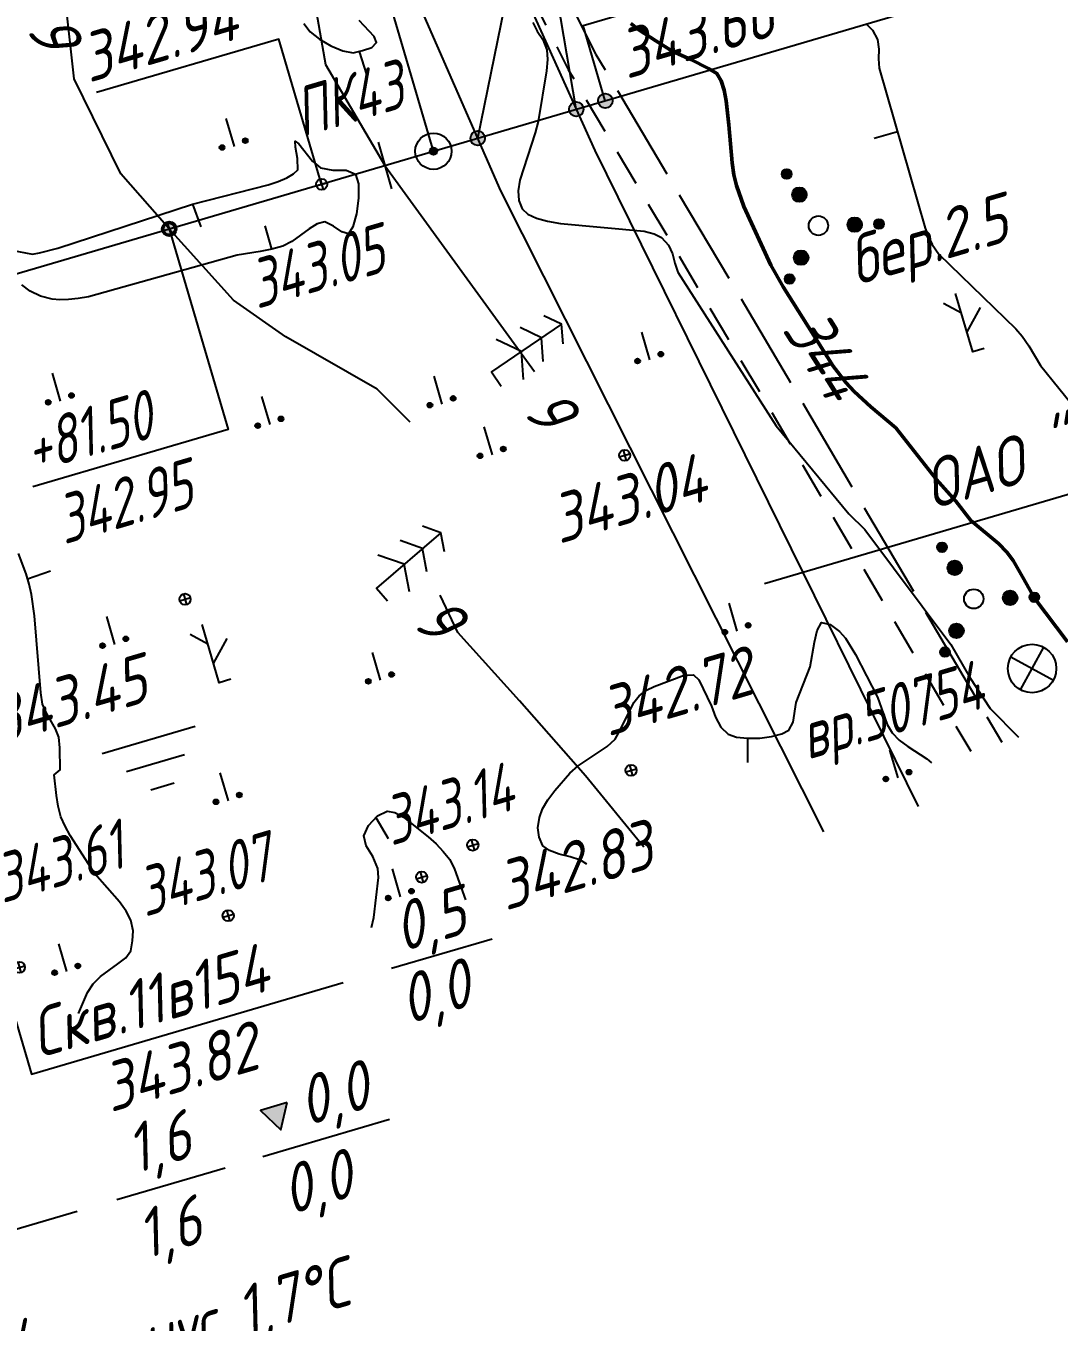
# Model space of a CAD drawing. Extents: x 1517648 to 1519685, y 2184577 to 2185456.
# Drawn here: x 1518042.9 to 1518128.2, y 2184698.3 to 2184805.2 of the extents above; entities that cross this region are included whole.
import ezdxf
from ezdxf.enums import TextEntityAlignment as Align

# ---------------------------------------------------------------- set-up
doc = ezdxf.new("R2010")
doc.units = 0
doc.header["$PDMODE"] = 34
doc.linetypes.add('ИИDash_30_20', pattern=[5, 3, -2])
doc.linetypes.add('ИИDash_80_20', pattern=[10, 8, -2])
for name, color, linetype, lineweight in [('ИИ_БОЛОТО_025', 3, 'Continuous', 25), ('ИИ_ГЕОПУНКТ_025', 7, 'Continuous', 25), ('ИИ_ГРАНИЦА_025', 7, 'Continuous', 25), ('ИИ_ДОРОГА_025', 7, 'Continuous', 25), ('ИИ_ОТМЕТКА_025', 7, 'Continuous', 25), ('ИИ_ОФОРМЛЕНИЕ_025', 7, 'Continuous', 25), ('ИИ_ПИКЕТАЖ_025', 7, 'Continuous', 25), ('ИИ_РАЗМЕР_025', 7, 'Continuous', 25), ('ИИ_РЕЛЬЕФ_025', 34, 'Continuous', 25), ('ИИ_РЕЛЬЕФ_050', 34, 'Continuous', 50), ('ИИ_СКВАЖИНА_025', 7, 'Continuous', 25), ('ИИ_ТЕКСТ_025', 7, 'Continuous', 25), ('ИИ_ТРАССА_ТРУБ_025', 7, 'Continuous', 25), ('ИИ_УГОДЬЯ_025', 7, 'Continuous', 25)]:
    doc.layers.add(name, color=color, linetype=linetype, lineweight=lineweight)
doc.styles.add('VNIPISIMPLEXCUR', font='simplex.shx', dxfattribs={"width": 0.8, "oblique": 15})
doc.linetypes.add('ИИ05485', pattern='A,19.47,-0.53,[37,3dservice.shx,S=1.5,R=0,X=0,Y=0],-0.53,19.47', length=40)
doc.linetypes.add('ИИ063862', pattern='A,0,[3,3dservice.shx,S=1.5,R=0,X=0.75,Y=0],-4', length=4)
doc.dimstyles.new('ИИ-2000-м-dm', dxfattribs={"dimscale": 2, "dimtxt": 2.5, "dimasz": 2.5, "dimexe": 1.25, "dimexo": 0, "dimgap": 1, "dimtad": 1, "dimtoh": 1, "dimzin": 1, "dimdsep": 46, "dimtxsty": 'VNIPISIMPLEXCUR', "dimcen": 2.5, "dimaunit": 1, "dimazin": 0, "dimtfac": 1, "dimtmove": 1, "dimatfit": 2, "dimfxl": 1, "dimarcsym": 0})

# ---------------------------------------------------------------- blocks, each defined once
blk = doc.blocks.new('ИИ053952')
at = {"linetype": 'Continuous', "lineweight": 25}
h = blk.add_hatch(color=0, dxfattribs=at)
edge = h.paths.add_edge_path()
edge.add_arc((-1.309, 2.13), 0.2, 0, 360)
h = blk.add_hatch(color=0, dxfattribs=at)
edge = h.paths.add_edge_path()
edge.add_arc((-0.785, 1.278), 0.3, 0, 360)
h = blk.add_hatch(color=0, dxfattribs=at)
edge = h.paths.add_edge_path()
edge.add_arc((1.499, 0.041), 0.3, 0, 360)
h = blk.add_hatch(color=0, dxfattribs=at)
edge = h.paths.add_edge_path()
edge.add_arc((2.499, 0.068), 0.2, 0, 360)
h = blk.add_hatch(color=0, dxfattribs=at)
edge = h.paths.add_edge_path()
edge.add_arc((-0.714, -1.319), 0.3, 0, 360)
h = blk.add_hatch(color=0, dxfattribs=at)
edge = h.paths.add_edge_path()
edge.add_arc((-1.19, -2.198), 0.2, 0, 360)
at = {"color": 0, "linetype": 'Continuous', "lineweight": 25}
for centre, radius in [((-1.309, 2.13), 0.2), ((-0.785, 1.278), 0.3), ((0, 0), 0.4), ((1.499, 0.041), 0.3), ((2.499, 0.068), 0.2), ((-0.714, -1.319), 0.3), ((-1.19, -2.198), 0.2)]:
    blk.add_circle(centre, radius, dxfattribs=at)
blk = doc.blocks.new('ИИ05383')
at = {"color": 0, "linetype": 'Continuous', "lineweight": 25}
for points in [[(0, 1.66), (-0.594, 2.254)], [(0.5, 0), (0, 0), (0, 2.5)], [(0, 0.833), (0.825, 1.658)]]:
    blk.add_lwpolyline(points, dxfattribs=at)
blk = doc.blocks.new('ИИ05407')
at = {"linetype": 'Continuous', "lineweight": 25}
h = blk.add_hatch(color=0, dxfattribs=at)
edge = h.paths.add_edge_path()
edge.add_arc((-0.5, 0.1), 0.1, 0, 360)
h = blk.add_hatch(color=0, dxfattribs=at)
edge = h.paths.add_edge_path()
edge.add_arc((0.5, 0.1), 0.1, 0, 360)
at = {"color": 0, "linetype": 'Continuous', "lineweight": 25}
blk.add_lwpolyline([(0, 0), (0, 1.2)], dxfattribs=at)
for centre in [(-0.5, 0.1), (0.5, 0.1)]:
    blk.add_circle(centre, 0.1, dxfattribs=at)
blk = doc.blocks.new('PICKET')
at = {"color": 0, "linetype": 'Continuous', "lineweight": 25}
for p, q in [((-0.23, 0), (0.23, 0)), ((0, 0.23), (0, -0.23))]:
    blk.add_line(p, q, dxfattribs=at)
blk.add_circle((0, 0), 0.23, dxfattribs=at)
at = {"color": 0, "linetype": 'Continuous', "style": 'VNIPISIMPLEXCUR', "oblique": 15, "width": 0.8}
blk.add_attdef('OTMETKA', (1.25, 0.3), '', height=2, dxfattribs=at)
at = {"color": 8, "linetype": 'Continuous', "style": 'VNIPISIMPLEXCUR', "oblique": 15, "width": 0.8, "flags": 1}
blk.add_attdef('NOMER', (1.25, -2.7), '', height=2, dxfattribs=at)
blk = doc.blocks.new('ИИ05468')
at = {"color": 0, "linetype": 'Continuous', "lineweight": 25}
for points in [[(-2, 1), (2, 1)], [(-1.25, 0), (1.25, 0)], [(-0.5, -1), (0.5, -1)]]:
    blk.add_lwpolyline(points, dxfattribs=at)
blk = doc.blocks.new('ИИ053672А')
at = {"color": 0, "linetype": 'Continuous'}
for points in [[(0.7, 3.096), (0, 3.5), (-0.7, 3.096)], [(0, 3.5), (0, 0), (0.7, 0)], [(0.85, 2.009), (0, 2.5), (-0.85, 2.009)], [(1, 0.923), (0, 1.5), (-1, 0.923)]]:
    blk.add_lwpolyline(points, dxfattribs=at)
at = {"color": 0, "linetype": 'Continuous', "style": 'VNIPISIMPLEXCUR', "oblique": 15, "width": 0.8}
blk.add_attdef('RACE1', text='', height=2, dxfattribs=at).set_placement((-2, 2.25), align=Align.RIGHT)
blk.add_attdef('HEIGHT', (2, 2.25), '', height=2, dxfattribs=at)
blk.add_attdef('DISTANCE', text='', height=2, dxfattribs=at).set_placement((8.5, 1.75), align=Align.MIDDLE_LEFT)
blk.add_attdef('RACE2', text='', height=2, dxfattribs=at).set_placement((-2, 1.25), align=Align.TOP_RIGHT)
blk.add_attdef('THICKNESS', text='', height=2, dxfattribs=at).set_placement((2, 1.25), align=Align.TOP_LEFT)
blk = doc.blocks.new('ИИ050052Р')
at = {"linetype": 'Continuous', "lineweight": 25}
h = blk.add_hatch(color=0, dxfattribs=at)
edge = h.paths.add_edge_path()
edge.add_arc((0, 0), 0.15, 0, 360)
at = {"color": 0, "linetype": 'Continuous', "lineweight": 25}
for radius in [0.75, 0.15]:
    blk.add_circle((0, 0), radius, dxfattribs=at)
at = {"color": 0, "linetype": 'Continuous', "style": 'VNIPISIMPLEXCUR', "oblique": 15, "width": 0.8}
for tag, p in [('CENTRE', (1.45, 0.7)), ('HEIGHT', (1.45, -2.7))]:
    blk.add_attdef(tag, p, '', height=2, dxfattribs=at)
for tag, p in [('NUMBER', (-2, -1)), ('STATIONING', (-2, -4.4)), ('ALPHA', (-2, -7.8))]:
    blk.add_attdef(tag, text='', height=2, dxfattribs=at).set_placement(p, align=Align.RIGHT)
at = {"color": 253, "linetype": 'Continuous', "style": 'VNIPISIMPLEXCUR', "oblique": 15, "width": 0.8, "flags": 1}
blk.add_attdef('NOTE', text='', height=1.6, dxfattribs=at).set_placement((-2, -10.8), align=Align.RIGHT)
blk = doc.blocks.new('ИИ15001')
at = {"color": 0, "linetype": 'Continuous', "lineweight": 25}
blk.add_lwpolyline([(0, 1), (0, -1)], dxfattribs=at)
at = {"color": 0, "linetype": 'Continuous', "lineweight": 25, "style": 'VNIPISIMPLEXCUR', "oblique": 15, "width": 0.8}
blk.add_attdef('STATIONING', text='', height=2, dxfattribs=at).set_placement((0, 2), align=Align.CENTER)
at = {"color": 7, "linetype": 'Continuous', "lineweight": 25, "style": 'VNIPISIMPLEXCUR', "oblique": 15, "width": 0.8}
blk.add_attdef('HEIGHT', text='', height=2, dxfattribs=at).set_placement((0, -2), align=Align.TOP_CENTER)
blk = doc.blocks.new('ИИ25001')
at = {"linetype": 'Continuous'}
h = blk.add_hatch(color=0, dxfattribs=at)
edge = h.paths.add_edge_path()
edge.add_arc((0, 0), 0.5, 0, 360)
at = {"color": 0, "linetype": 'Continuous'}
for radius in [1, 0.5]:
    blk.add_circle((0, 0), radius, dxfattribs=at)
at = {"color": 0, "style": 'VNIPISIMPLEXCUR', "oblique": 15, "width": 0.8}
for tag, p in [('NUMBER', (2, 0.7)), ('STS', (14.218, 0.7)), ('EGWL', (38.317, 0.7)), ('TFS', (19.079, -1)), ('HEIGHT', (2, -2.7)), ('FS', (14.218, -2.7)), ('AGWL', (36.594, -2.7))]:
    blk.add_attdef(tag, p, '', height=2, dxfattribs=at)
at = {"color": 253, "style": 'VNIPISIMPLEXCUR', "oblique": 15, "width": 0.8, "flags": 1}
for tag, p in [('DATE', (-2.5, -0.8)), ('NOTE1', (-2.5, -3.2)), ('NOTE2', (-2.5, -5.6))]:
    blk.add_attdef(tag, text='', height=1.6, dxfattribs=at).set_placement(p, align=Align.RIGHT)
blk = doc.blocks.new('ИИ15002')
at = {"linetype": 'Continuous', "lineweight": 25}
h = blk.add_hatch(color=0, dxfattribs=at)
edge = h.paths.add_edge_path()
edge.add_arc((0, 0), 0.3, 0, 360)
at = {"color": 0, "linetype": 'Continuous', "lineweight": 25}
blk.add_circle((0, 0), 0.3, dxfattribs=at)
at = {"color": 0, "linetype": 'Continuous', "style": 'VNIPISIMPLEXCUR', "oblique": 15, "width": 0.8}
blk.add_attdef('STATIONING', (1, 1.3), '', height=2, rotation=90, dxfattribs=at)
at = {"color": 7, "linetype": 'Continuous', "style": 'VNIPISIMPLEXCUR', "oblique": 15, "width": 0.8}
blk.add_attdef('HEIGHT', text='', height=2, dxfattribs=at).set_placement((0, -1.3), align=Align.TOP_CENTER)
blk = doc.blocks.new('ИИ050117Р')
at = {"color": 0, "linetype": 'Continuous', "lineweight": 25}
for points in [[(-0.707, -0.707), (0.707, 0.707)], [(-0.707, 0.707), (0.707, -0.707)]]:
    blk.add_lwpolyline(points, dxfattribs=at)
blk.add_circle((0, 0), 1, dxfattribs=at)
at = {"color": 0, "linetype": 'Continuous', "style": 'VNIPISIMPLEXCUR', "oblique": 15, "width": 0.8}
for tag, p in [('CENTRE', (1.7, 0.7)), ('HEIGHT', (1.7, -2.7))]:
    blk.add_attdef(tag, p, '', height=2, dxfattribs=at)
blk.add_attdef('NUMBER', text='', height=2, dxfattribs=at).set_placement((-2.25, -1), align=Align.RIGHT)
at = {"color": 253, "linetype": 'Continuous', "style": 'VNIPISIMPLEXCUR', "oblique": 15, "width": 0.8, "flags": 1}
blk.add_attdef('NOTE', text='', height=1.6, dxfattribs=at).set_placement((-2.25, -4), align=Align.RIGHT)
blk = doc.blocks.new('ИИ053296')
at = {"color": 0, "linetype": 'Continuous', "lineweight": 25}
blk.add_lwpolyline([(0, 0), (1, 0)], dxfattribs=at)
blk = doc.blocks.new('*D26')
at = {"layer": 'Defpoints', "color": 0, "transparency": 16777216}
for p in [(1517926.91, 2184855.15), (1518076.55, 2184794.9), (1517957.23, 2184764.67), (1517857.42, 2184730.52), (1517974.2, 2184660.52)]:
    blk.add_point(p, dxfattribs=at)
at = {"layer": 'ИИ_РАЗМЕР_025', "color": 0, "lineweight": -2, "transparency": 16777216}
for p, q in [((1517951.52, 2184788.68), (1517966.03, 2184792.94)), ((1517955.31, 2184766.13), (1517951.52, 2184788.68))]:
    blk.add_line(p, q, dxfattribs=at)
blk.add_arc((1517950.55, 2184757.88), 9.53, 40.6008, 79.4298, dxfattribs=at)
at = {"layer": 'ИИ_РАЗМЕР_025', "color": 0, "transparency": 16777216}
for points in [[(1517952.31, 2184766.58), (1517952.28, 2184767.91), (1517948.29, 2184767.14)], [(1517958.37, 2184764.4), (1517957.2, 2184763.76), (1517959.69, 2184760.57)]]:
    blk.add_solid(points, dxfattribs=at)
at = {"layer": 'ИИ_РАЗМЕР_025', "color": 0, "transparency": 16777216, "insert": (1517958.3, 2184794.19), "char_height": 4, "attachment_point": 5, "rotation": 16.3732, "style": 'VNIPISIMPLEXCUR'}
blk.add_mtext("87°17'", dxfattribs=at)
blk = doc.blocks.new('ИИ25002')
at = {"linetype": 'Continuous'}
blk.add_hatch(color=0, dxfattribs=at).paths.add_polyline_path([(0.577, 1), (-0.577, 1), (0, 0)])
at = {"color": 0, "linetype": 'Continuous', "flags": 128}
blk.add_lwpolyline([(0.577, 1), (-0.577, 1), (0, 0)], close=True, dxfattribs=at)

msp = doc.modelspace()

# ---------------------------------------------------------------- linework, layer by layer
at = {"layer": 'ИИ_ГЕОПУНКТ_025'}
msp.add_lwpolyline([(1518076.55, 2184794.9), (1518054.462, 2184870.077), (1518090.276, 2184880.599)], dxfattribs=at)
at = {"layer": 'ИИ_ГРАНИЦА_025', "linetype": 'ИИ05485', "flags": 128}
for points in [[(1518060.855, 2184859.293), (1518089.87, 2184794.97), (1518116.563, 2184740.84)], [(1518108.771, 2184738.749), (1518082.1, 2184791.64), (1518053.687, 2184856.521)]]:
    msp.add_lwpolyline(points, dxfattribs=at)
at = {"layer": 'ИИ_ДОРОГА_025', "linetype": 'ИИDash_30_20', "flags": 128}
msp.add_lwpolyline([(1518066.236, 2184854.406), (1518076.773, 2184823.27), (1518087.678, 2184801.643), (1518104.067, 2184774.036), (1518120.897, 2184745.393)], dxfattribs=at)
at = {"layer": 'ИИ_ДОРОГА_025', "linetype": 'ИИDash_80_20', "flags": 128}
msp.add_lwpolyline([(1518068.733, 2184855.139), (1518079.177, 2184824.277), (1518089.959, 2184802.893), (1518106.306, 2184775.358), (1518123.469, 2184746.148)], dxfattribs=at)
at = {"layer": 'ИИ_ОТМЕТКА_025'}
msp.add_lwpolyline([(1518067.32, 2184792.17), (1518063.797, 2184804.16), (1518048.74, 2184799.736)], dxfattribs=at)
at = {"layer": 'ИИ_ОФОРМЛЕНИЕ_025'}
msp.add_lwpolyline([(1518176.765, 2184780.623), (1518103.873, 2184759.207)], dxfattribs=at)
at = {"layer": 'ИИ_ПИКЕТАЖ_025', "color": 4}
for points in [[(1518080.202, 2184795.973), (1518084.611, 2184817.575), (1518101.479, 2184822.53)], [(1518088.339, 2184798.363), (1518086.05, 2184811.838), (1518102.615, 2184816.705)]]:
    msp.add_lwpolyline(points, dxfattribs=at)
for points, elevation in [([(1518090.735, 2184799.067), (1518088.908, 2184805.286), (1518106.014, 2184810.312)], 343.66), ([(1518054.74, 2184788.492), (1518059.601, 2184771.95), (1518043.485, 2184767.215)], 342.95)]:
    msp.add_lwpolyline(points, dxfattribs=dict(at, elevation=elevation))
at = {"layer": 'ИИ_РЕЛЬЕФ_025'}
for points, elevation in [([(1518065.841, 2184805.444), (1518066.372, 2184804.745), (1518067.133, 2184804.151), (1518068.082, 2184803.595), (1518069.066, 2184803.18), (1518069.93, 2184803.01), (1518070.699, 2184803.21), (1518071.452, 2184803.458), (1518071.842, 2184803.873), (1518071.66, 2184804.378), (1518070.423, 2184805.688)], 343.5), ([(1518084.757, 2184805.51), (1518085.109, 2184804.808), (1518085.576, 2184804.115), (1518085.899, 2184803.274), (1518085.95, 2184802.463), (1518085.878, 2184801.525), (1518085.181, 2184797.347), (1518084.953, 2184796.415), (1518083.68, 2184792.505), (1518083.542, 2184791.62), (1518083.592, 2184790.83), (1518083.86, 2184790.151), (1518084.341, 2184789.703), (1518085.061, 2184789.365), (1518085.975, 2184789.117), (1518087.036, 2184788.94), (1518093.948, 2184788.301), (1518094.764, 2184788.084), (1518095.363, 2184787.784), (1518095.956, 2184787.146), (1518096.27, 2184786.422), (1518096.473, 2184785.663), (1518096.732, 2184784.921), (1518104.849, 2184772.234), (1518110.842, 2184764.977), (1518112.16, 2184763.68), (1518119.254, 2184754.199), (1518120.821, 2184751.468), (1518122.504, 2184748.917), (1518124.848, 2184746.553)], 343.5), ([(1518112.328, 2184805.35), (1518112.78, 2184804.891), (1518113.187, 2184804.115), (1518113.297, 2184803.326), (1518113.289, 2184802.532), (1518113.34, 2184801.741), (1518117.136, 2184788.564), (1518117.418, 2184787.824), (1518117.712, 2184787.201), (1518118.26, 2184786.402), (1518124.62, 2184780.257), (1518125.147, 2184779.642), (1518125.693, 2184778.849), (1518126.652, 2184777.221), (1518129.684, 2184773.495)], 344.5), ([(1518041.722, 2184786.728), (1518043.446, 2184786.416), (1518044.025, 2184786.509), (1518045.541, 2184786.9), (1518056.669, 2184790.54), (1518062.91, 2184792.119), (1518063.741, 2184792.406), (1518064.445, 2184792.708), (1518064.995, 2184793.026), (1518065.366, 2184793.365), (1518065.324, 2184794.288), (1518065.171, 2184795.224), (1518065.123, 2184795.723), (1518065.449, 2184795.497), (1518066.571, 2184794.073), (1518067.214, 2184793.52), (1518068.232, 2184793.332), (1518069.344, 2184793.328), (1518070.127, 2184793.003), (1518070.365, 2184792.204), (1518070.372, 2184791.016), (1518070.201, 2184789.736), (1518069.903, 2184788.662), (1518069.53, 2184788.09), (1518068.992, 2184788.242), (1518068.303, 2184788.727), (1518067.581, 2184789.081), (1518066.957, 2184788.904), (1518066.286, 2184788.491), (1518064.855, 2184787.451), (1518064.122, 2184787.069), (1518063.202, 2184786.81), (1518062.258, 2184786.623), (1518060.347, 2184786.331), (1518048.071, 2184782.901), (1518047.216, 2184782.759), (1518046.426, 2184782.673), (1518045.71, 2184782.651), (1518045.077, 2184782.699), (1518044.11, 2184782.95), (1518043.272, 2184783.361), (1518042.578, 2184783.871)], 343), ([(1518047.259, 2184723.758), (1518047.993, 2184725.48), (1518048.452, 2184726.202), (1518049.064, 2184726.797), (1518049.773, 2184727.346), (1518050.511, 2184727.851), (1518051.148, 2184728.364), (1518051.568, 2184728.927), (1518051.723, 2184729.75), (1518051.778, 2184730.589), (1518051.561, 2184731.462), (1518051.188, 2184732.199), (1518050.625, 2184732.958), (1518048.609, 2184735.274), (1518046.568, 2184738.446), (1518046.139, 2184739.224), (1518045.807, 2184739.984), (1518045.562, 2184740.873), (1518045.435, 2184741.74), (1518045.251, 2184743.462), (1518045.732, 2184743.875), (1518045.713, 2184745.669), (1518045.64, 2184746.558), (1518045.365, 2184747.244), (1518044.571, 2184748.589), (1518044.28, 2184749.282), (1518044.136, 2184750.215), (1518043.629, 2184756.569), (1518043.368, 2184758.325), (1518043.173, 2184759.187), (1518042.926, 2184760.04), (1518042.303, 2184761.714)], 343.5), ([(1518089.209, 2184736.083), (1518088.683, 2184736.398), (1518087.831, 2184736.673), (1518086.927, 2184736.913), (1518086.124, 2184737.193), (1518085.578, 2184737.592), (1518085.279, 2184738.297), (1518085.169, 2184739.084), (1518085.289, 2184739.918), (1518085.559, 2184740.631), (1518085.999, 2184741.39), (1518086.567, 2184742.151), (1518087.805, 2184743.589), (1518088.507, 2184744.196), (1518090.894, 2184745.786), (1518091.553, 2184746.4), (1518091.964, 2184747.138), (1518093.099, 2184749.411), (1518093.518, 2184749.979), (1518094.123, 2184750.435), (1518094.776, 2184750.737), (1518097.251, 2184751.686), (1518098.011, 2184751.692), (1518098.454, 2184751.282), (1518099.488, 2184749.112), (1518099.839, 2184748.196), (1518100.262, 2184747.379), (1518100.864, 2184746.809), (1518101.573, 2184746.568), (1518102.483, 2184746.462), (1518103.481, 2184746.478), (1518104.455, 2184746.602), (1518105.294, 2184746.824), (1518105.885, 2184747.131), (1518106.238, 2184747.782), (1518106.499, 2184749.404), (1518107.63, 2184752.355), (1518107.996, 2184754.39), (1518108.228, 2184755.362), (1518108.58, 2184756.031), (1518109.292, 2184755.855), (1518110.075, 2184755.286), (1518110.549, 2184754.73), (1518111.39, 2184753.368), (1518113.206, 2184749.844), (1518113.995, 2184747.599), (1518114.412, 2184746.904), (1518114.99, 2184746.32), (1518115.708, 2184745.8), (1518117.283, 2184744.765), (1518117.664, 2184744.443)], 343), ([(1518071.424, 2184730.858), (1518071.638, 2184731.671), (1518072.025, 2184734.983), (1518071.972, 2184735.734), (1518071.56, 2184736.707), (1518070.998, 2184737.603), (1518070.792, 2184738.429), (1518071.189, 2184739.277), (1518071.926, 2184740.059), (1518072.73, 2184740.459), (1518073.372, 2184740.347), (1518074.072, 2184739.944), (1518076.118, 2184738.332), (1518076.769, 2184737.76), (1518077.361, 2184737.13), (1518077.893, 2184736.459), (1518078.287, 2184735.665), (1518079.197, 2184733.142)], 343)]:
    msp.add_lwpolyline(points, dxfattribs=dict(at, elevation=elevation))
at = {"layer": 'ИИ_РЕЛЬЕФ_050', "elevation": 344}
msp.add_lwpolyline([(1518092.841, 2184805.44), (1518093.493, 2184804.913), (1518094.891, 2184804.002), (1518096.31, 2184803.123), (1518097.8, 2184802.459), (1518099.246, 2184801.718), (1518099.951, 2184801.318), (1518100.29, 2184800.703), (1518100.538, 2184799.942), (1518100.714, 2184799.063), (1518100.93, 2184797.071), (1518101.196, 2184793.931), (1518101.345, 2184792.96), (1518101.557, 2184792.075), (1518102.175, 2184790.334), (1518104.41, 2184785.511), (1518105.425, 2184783.701), (1518109.544, 2184777.17), (1518110.59, 2184775.812), (1518111.27, 2184775.071), (1518112.644, 2184773.816), (1518114.714, 2184772.075), (1518118.037, 2184767.833), (1518119.671, 2184766.033), (1518120.912, 2184764.424), (1518123.198, 2184762.538), (1518123.885, 2184761.819), (1518124.397, 2184761.128), (1518125.291, 2184759.591), (1518126.155, 2184758.02), (1518128.884, 2184754.419)], dxfattribs=at)
at = {"layer": 'ИИ_СКВАЖИНА_025', "flags": 128}
for points in [[(1518025.409, 2184779.874), (1518043.367, 2184718.75), (1518069.087, 2184726.307)], [(1517999.803, 2184772.352), (1518021.119, 2184699.803), (1518047.154, 2184707.453)], [(1518073.095, 2184727.485), (1518081.391, 2184729.922)], [(1518062.465, 2184711.951), (1518072.931, 2184715.026)], [(1518050.403, 2184708.407), (1518059.348, 2184711.035)]]:
    msp.add_lwpolyline(points, dxfattribs=at)
at = {"layer": 'ИИ_ТРАССА_ТРУБ_025', "color": 4}
msp.add_lwpolyline([(1517688.758, 2184680.966), (1517857.42, 2184730.52), (1518076.55, 2184794.9), (1518264.428, 2184850.095)], dxfattribs=at)
at = {"layer": 'ИИ_УГОДЬЯ_025', "linetype": 'ИИ063862', "flags": 128}
for points in [[(1518052.195, 2184844.056), (1518055.807, 2184835.362), (1518060.896, 2184825.52), (1518064.344, 2184818.139), (1518066.314, 2184809.609), (1518067.627, 2184802.064), (1518072.537, 2184793.721), (1518084.878, 2184776.74)], [(1518074.622, 2184772.535), (1518071.897, 2184775.258), (1518064.362, 2184779.582), (1518060.034, 2184782.625), (1518054.74, 2184788.492), (1518050.736, 2184793.037), (1518046.888, 2184800.885), (1518046.247, 2184806.811)], [(1518093.926, 2184737.469), (1518089.103, 2184743.377), (1518083.646, 2184749.555), (1518078.554, 2184755.189), (1518077.099, 2184758.278)]]:
    msp.add_lwpolyline(points, dxfattribs=at)

# ---------------------------------------------------------------- block references
at = {"layer": 'ИИ_БОЛОТО_025', "xscale": 2, "yscale": 2, "zscale": 2, "rotation": 16.37305555555556}
msp.add_blockref('ИИ05468', (1518053.614, 2184744.417), dxfattribs=at)
at = {"layer": 'ИИ_ГЕОПУНКТ_025'}
ref = msp.add_blockref('ИИ050052Р', (1518076.55, 2184794.9, 343.14), dxfattribs=dict(at, xscale=2, yscale=2, zscale=2, rotation=16.37305555555556))
ref.add_attrib('NUMBER', 'Т.50753', dxfattribs={"layer": '0', "color": 0, "linetype": 'Continuous', "height": 4, "rotation": 16.37306, "style": 'VNIPISIMPLEXCUR', "oblique": 15, "width": 0.8}).set_placement((1518072.537, 2184876.344), align=Align.RIGHT)
ref.add_attrib('CENTRE', '343.57', (1518074.42, 2184884.292), dxfattribs={"layer": '0', "color": 0, "linetype": 'Continuous', "height": 4, "rotation": 16.37306, "style": 'VNIPISIMPLEXCUR', "oblique": 15, "width": 0.8})
ref.add_attrib('HEIGHT', '343.14', (1518075.454, 2184877.94), dxfattribs={"layer": '0', "color": 0, "linetype": 'Continuous', "height": 4, "rotation": 16.37306, "style": 'VNIPISIMPLEXCUR', "oblique": 15, "width": 0.8})
ref.add_attrib('STATIONING', 'ПК43+04.18', dxfattribs={"layer": '0', "color": 0, "linetype": 'Continuous', "height": 4, "rotation": 16.37306, "style": 'VNIPISIMPLEXCUR', "oblique": 15, "width": 0.8}).set_placement((1518084.584, 2184872.162), align=Align.RIGHT)
ref = msp.add_blockref('ИИ050117Р', (1518125.96, 2184752.22, 343.88), dxfattribs=dict(at, xscale=2, yscale=2, zscale=2, rotation=16.37319113215781))
ref.add_attrib('NUMBER', 'вр.50754', dxfattribs={"layer": '0', "color": 0, "linetype": 'Continuous', "height": 4, "rotation": 16.37319, "style": 'VNIPISIMPLEXCUR', "oblique": 15, "width": 0.7}).set_placement((1518122.206, 2184749.033), align=Align.RIGHT)
ref.add_attrib('CENTRE', '344.30', (1518128.827, 2184754.522), dxfattribs={"layer": '0', "color": 0, "linetype": 'Continuous', "height": 4, "rotation": 16.37319, "style": 'VNIPISIMPLEXCUR', "oblique": 15, "width": 0.7})
ref.add_attrib('HEIGHT', '343.88', (1518130.744, 2184747.997), dxfattribs={"layer": '0', "color": 0, "linetype": 'Continuous', "height": 4, "rotation": 16.37319, "style": 'VNIPISIMPLEXCUR', "oblique": 15, "width": 0.7})
at = {"layer": 'ИИ_ОТМЕТКА_025'}
ref = msp.add_blockref('PICKET', (1518067.32, 2184792.17, 342.94), dxfattribs=dict(at, xscale=2, yscale=2, zscale=2, rotation=16.37305555555556))
ref.add_attrib('OTMETKA', '342.94', (1518048.103, 2184800.533, 5.04), dxfattribs={"layer": '0', "color": 0, "linetype": 'Continuous', "height": 4, "rotation": 16.37306, "style": 'VNIPISIMPLEXCUR', "oblique": 15, "width": 0.8})
at = {"layer": 'ИИ_ОТМЕТКА_025', "xscale": 2, "yscale": 2, "zscale": 2, "rotation": 16.37305555555556}
msp.add_blockref('PICKET', (1518054.74, 2184788.492, 342.95), dxfattribs=at)
at = {"layer": 'ИИ_ОТМЕТКА_025'}
ref = msp.add_blockref('PICKET', (1518092.33, 2184769.81, 343.04), dxfattribs=dict(at, xscale=2, yscale=2, zscale=2, rotation=16.37305555555556))
ref.add_attrib('OTMETKA', '343.04', (1518086.919, 2184762.481, 343.04), dxfattribs={"layer": '0', "color": 0, "linetype": 'Continuous', "height": 4, "rotation": 16.37306, "style": 'VNIPISIMPLEXCUR', "oblique": 15, "width": 0.8})
ref = msp.add_blockref('PICKET', (1518056.05, 2184757.94, 343.45), dxfattribs=dict(at, xscale=2, yscale=2, zscale=2, rotation=16.37305555555556))
ref.add_attrib('OTMETKA', '343.45', (1518040.622, 2184745.881, 343.45), dxfattribs={"layer": '0', "color": 0, "linetype": 'Continuous', "height": 4, "rotation": 16.37306, "style": 'VNIPISIMPLEXCUR', "oblique": 15, "width": 0.8})
ref = msp.add_blockref('PICKET', (1518092.86, 2184743.82, 342.72), dxfattribs=dict(at, xscale=2, yscale=2, zscale=2, rotation=16.37305555555556))
ref.add_attrib('OTMETKA', '342.72', (1518090.962, 2184746.593, 342.72), dxfattribs={"layer": '0', "color": 0, "linetype": 'Continuous', "height": 4, "rotation": 16.37306, "style": 'VNIPISIMPLEXCUR', "oblique": 15, "width": 0.8})
ref = msp.add_blockref('PICKET', (1518079.797, 2184737.652, 343.14), dxfattribs=dict(at, xscale=2, yscale=2, zscale=2, rotation=16.37305555555556))
ref.add_attrib('OTMETKA', '343.14', (1518073.053, 2184737.578, 343.14), dxfattribs={"layer": '0', "color": 0, "linetype": 'Continuous', "height": 4, "rotation": 16.37306, "style": 'VNIPISIMPLEXCUR', "oblique": 15, "width": 0.7})
ref = msp.add_blockref('PICKET', (1518042.376, 2184727.569, 343.61), dxfattribs=dict(at, xscale=2, yscale=2, zscale=2, rotation=16.37305555555556))
ref.add_attrib('OTMETKA', '343.61', (1518040.954, 2184732.827, 343.61), dxfattribs={"layer": '0', "color": 0, "linetype": 'Continuous', "height": 4, "rotation": 16.37306, "style": 'VNIPISIMPLEXCUR', "oblique": 15, "width": 0.7})
ref = msp.add_blockref('PICKET', (1518075.58, 2184735.01, 342.83), dxfattribs=dict(at, xscale=2, yscale=2, zscale=2, rotation=16.37305555555556))
ref.add_attrib('OTMETKA', '342.83', (1518082.494, 2184732.226, 342.83), dxfattribs={"layer": '0', "color": 0, "linetype": 'Continuous', "height": 4, "rotation": 16.37306, "style": 'VNIPISIMPLEXCUR', "oblique": 15, "width": 0.8})
ref = msp.add_blockref('PICKET', (1518059.61, 2184731.83, 343.07), dxfattribs=dict(at, xscale=2, yscale=2, zscale=2, rotation=16.37305555555556))
ref.add_attrib('OTMETKA', '343.07', (1518052.731, 2184731.713, 343.07), dxfattribs={"layer": '0', "color": 0, "linetype": 'Continuous', "height": 4, "rotation": 16.37306, "style": 'VNIPISIMPLEXCUR', "oblique": 15, "width": 0.7})
at = {"layer": 'ИИ_ПИКЕТАЖ_025', "color": 4}
ref = msp.add_blockref('ИИ15002', (1518080.202, 2184795.973), dxfattribs=dict(at, xscale=1.999999999999999, yscale=1.999999999999999, zscale=1.999999999999999, rotation=16.37305555555556))
ref.add_attrib('STATIONING', '+07.99', (1518084.874, 2184818.637), dxfattribs={"layer": '0', "color": 0, "linetype": 'Continuous', "height": 4, "rotation": 16.37306, "style": 'VNIPISIMPLEXCUR', "oblique": 15, "width": 0.8})
ref = msp.add_blockref('ИИ15002', (1518129.314, 2184810.401, 344.95), dxfattribs=dict(at, xscale=1.999999999999999, yscale=1.999999999999999, zscale=1.999999999999999, rotation=16.37305555555556))
ref.add_attrib('STATIONING', '+59.00', (1518130.452, 2184812.738, 344.95), dxfattribs={"layer": '0', "color": 0, "linetype": 'Continuous', "height": 4, "rotation": 106.37306, "style": 'VNIPISIMPLEXCUR', "oblique": 15, "width": 0.8})
ref.add_attrib('HEIGHT', '344.95', dxfattribs={"layer": '0', "color": 7, "linetype": 'Continuous', "height": 4, "rotation": 16.37306, "style": 'VNIPISIMPLEXCUR', "oblique": 15, "width": 0.8}).set_placement((1518137.144, 2184807.824, 344.95), align=Align.TOP_CENTER)
ref = msp.add_blockref('ИИ15002', (1518088.339, 2184798.363), dxfattribs=dict(at, xscale=1.999999999999999, yscale=1.999999999999999, zscale=1.999999999999999, rotation=16.37305555555556))
ref.add_attrib('STATIONING', '+16.47', (1518087.243, 2184813.092), dxfattribs={"layer": '0', "color": 0, "linetype": 'Continuous', "height": 4, "rotation": 16.37306, "style": 'VNIPISIMPLEXCUR', "oblique": 15, "width": 0.8})
ref = msp.add_blockref('ИИ15002', (1518090.735, 2184799.067, 343.66), dxfattribs=dict(at, xscale=1.999999999999999, yscale=1.999999999999999, zscale=1.999999999999999, rotation=16.37305555555556))
ref.add_attrib('STATIONING', '+19.00', (1518088.521, 2184807.472, 343.66), dxfattribs={"layer": '0', "color": 0, "linetype": 'Continuous', "height": 4, "rotation": 16.37306, "style": 'VNIPISIMPLEXCUR', "oblique": 15, "width": 0.8})
ref.add_attrib('HEIGHT', '343.66', dxfattribs={"layer": '0', "color": 7, "linetype": 'Continuous', "height": 4, "rotation": 16.37306, "style": 'VNIPISIMPLEXCUR', "oblique": 15, "width": 0.8}).set_placement((1518097.599, 2184806.506, 343.66), align=Align.TOP_CENTER)
ref = msp.add_blockref('ИИ15001', (1518072.537, 2184793.721, 343.05), dxfattribs=dict(at, xscale=2, yscale=2, zscale=2, rotation=16.37269289999999))
ref.add_attrib('STATIONING', 'ПК43', dxfattribs={"layer": '0', "color": 0, "linetype": 'Continuous', "lineweight": 25, "height": 4, "rotation": 16.37269, "style": 'VNIPISIMPLEXCUR', "oblique": 15, "width": 0.7}).set_placement((1518070.014, 2184797.305), align=Align.CENTER)
ref.add_attrib('HEIGHT', '343.05', dxfattribs={"layer": '0', "color": 7, "linetype": 'Continuous', "lineweight": 25, "height": 4, "rotation": 16.37269, "style": 'VNIPISIMPLEXCUR', "oblique": 15, "width": 0.7}).set_placement((1518066.268, 2184787.293), align=Align.TOP_CENTER)
ref = msp.add_blockref('ИИ15002', (1518054.74, 2184788.492, 342.95), dxfattribs=dict(at, xscale=1.999999999999999, yscale=1.999999999999999, zscale=1.999999999999999, rotation=16.37305555555556))
ref.add_attrib('STATIONING', '+81.50', (1518043.439, 2184768.325, 342.95), dxfattribs={"layer": '0', "color": 0, "linetype": 'Continuous', "height": 4, "rotation": 16.37306, "style": 'VNIPISIMPLEXCUR', "oblique": 15, "width": 0.7})
ref.add_attrib('HEIGHT', '342.95', dxfattribs={"layer": '0', "color": 7, "linetype": 'Continuous', "height": 4, "rotation": 16.37306, "style": 'VNIPISIMPLEXCUR', "oblique": 15, "width": 0.7}).set_placement((1518050.387, 2184767.878, 342.95), align=Align.TOP_CENTER)
at = {"layer": 'ИИ_РЕЛЬЕФ_025', "xscale": 2, "yscale": 2, "zscale": 2}
for p, rotation in [((1518070.425, 2184803.139, 343.5), 287.2058434121578), ((1518114.848, 2184796.507, 344.5), 196.0712811721578), ((1518056.669, 2184790.54, 343), 289.9961617450907), ((1518063.202, 2184786.81, 343), 106.1027006421578), ((1518043.045, 2184759.629, 343.5), 18.59993535215779), ((1518102.483, 2184746.462, 343), 270.0023097751077), ((1518071.802, 2184739.928, 343), 300.0485629321578)]:
    msp.add_blockref('ИИ053296', p, dxfattribs=dict(at, rotation=rotation))
at = {"layer": 'ИИ_СКВАЖИНА_025'}
ref = msp.add_blockref('ИИ25001', (1518025.409, 2184779.874, 343.82), dxfattribs=dict(at, xscale=2, yscale=2, zscale=2, rotation=16.37319113215781))
ref.add_attrib('NUMBER', 'Скв.11в154', (1518043.938, 2184720.046, 343.82), dxfattribs={"layer": '0', "color": 0, "height": 4, "rotation": 16.37319, "style": 'VNIPISIMPLEXCUR', "oblique": 15, "width": 0.8})
ref.add_attrib('HEIGHT', '343.82', (1518049.9, 2184715.584, 343.82), dxfattribs={"layer": '0', "color": 0, "height": 4, "rotation": 16.37319, "style": 'VNIPISIMPLEXCUR', "oblique": 15, "width": 0.8})
ref.add_attrib('STS', '0,5', (1518073.918, 2184728.808, 343.82), dxfattribs={"layer": '0', "color": 0, "height": 4, "rotation": 16.37319, "style": 'VNIPISIMPLEXCUR', "oblique": 15, "width": 0.8})
ref.add_attrib('FS', '0,0', (1518074.407, 2184722.847, 343.82), dxfattribs={"layer": '0', "color": 0, "height": 4, "rotation": 16.37319, "style": 'VNIPISIMPLEXCUR', "oblique": 15, "width": 0.8})
ref = msp.add_blockref('ИИ25001', (1517999.803, 2184772.352, 343.26), dxfattribs=dict(at, xscale=2, yscale=2, zscale=2, rotation=16.37319113215781))
ref.add_attrib('NUMBER', 'Скв.11б508', (1518021.434, 2184701.564), dxfattribs={"layer": '0', "color": 0, "height": 4, "rotation": 16.37319, "style": 'VNIPISIMPLEXCUR', "oblique": 15, "width": 0.8})
ref.add_attrib('HEIGHT', '343.26', (1518027.624, 2184696.096), dxfattribs={"layer": '0', "color": 0, "height": 4, "rotation": 16.37319, "style": 'VNIPISIMPLEXCUR', "oblique": 15, "width": 0.8})
ref.add_attrib('STS', '1,6', (1518051.839, 2184710.497), dxfattribs={"layer": '0', "color": 0, "height": 4, "rotation": 16.37319, "style": 'VNIPISIMPLEXCUR', "oblique": 15, "width": 0.8})
ref.add_attrib('FS', '1,6', (1518052.707, 2184703.465), dxfattribs={"layer": '0', "color": 0, "height": 4, "rotation": 16.37319, "style": 'VNIPISIMPLEXCUR', "oblique": 15, "width": 0.8})
ref.add_attrib('EGWL', '0,0', (1518066.05, 2184714.45), dxfattribs={"layer": '0', "color": 0, "height": 4, "rotation": 16.37319, "style": 'VNIPISIMPLEXCUR', "oblique": 15, "width": 0.8})
ref.add_attrib('AGWL', '0,0', (1518064.677, 2184707.124), dxfattribs={"layer": '0', "color": 0, "height": 4, "rotation": 16.37319, "style": 'VNIPISIMPLEXCUR', "oblique": 15, "width": 0.8})
ref = msp.add_blockref('ИИ25001', (1517984.452, 2184767.842, 343.62), dxfattribs=dict(at, xscale=2, yscale=2, zscale=2, rotation=16.37319113215781))
ref.add_attrib('NUMBER', 'Скв.11б507', (1518009.811, 2184684.767), dxfattribs={"layer": '0', "color": 0, "height": 4, "rotation": 16.37319, "style": 'VNIPISIMPLEXCUR', "oblique": 15, "width": 0.8})
ref.add_attrib('HEIGHT', '343.62', (1518015.865, 2184679.993), dxfattribs={"layer": '0', "color": 0, "height": 4, "rotation": 16.37319, "style": 'VNIPISIMPLEXCUR', "oblique": 15, "width": 0.8})
ref.add_attrib('STS', '0,4', (1518038.573, 2184693.207), dxfattribs={"layer": '0', "color": 0, "height": 4, "rotation": 16.37319, "style": 'VNIPISIMPLEXCUR', "oblique": 15, "width": 0.8})
ref.add_attrib('FS', '0,0', (1518039.26, 2184686.854), dxfattribs={"layer": '0', "color": 0, "height": 4, "rotation": 16.37319, "style": 'VNIPISIMPLEXCUR', "oblique": 15, "width": 0.8})
ref.add_attrib('TFS', 'минус 1,7%%DC', (1518047.271, 2184693.125), dxfattribs={"layer": '0', "color": 0, "height": 4, "rotation": 16.37319, "style": 'VNIPISIMPLEXCUR', "oblique": 15, "width": 0.8})
at = {"layer": 'ИИ_СКВАЖИНА_025', "xscale": 2, "yscale": 2, "zscale": 2, "rotation": 16.37319113215781}
msp.add_blockref('ИИ25002', (1518063.942, 2184714.167), dxfattribs=at)
at = {"layer": 'ИИ_УГОДЬЯ_025'}
ref = msp.add_blockref('ИИ053672А', (1518041.314, 2184808.947), dxfattribs=dict(at, xscale=2, yscale=2, zscale=2, rotation=289.5900369228054))
ref.add_attrib('HEIGHT', '9', (1518042.929, 2184805.245), dxfattribs={"layer": '0', "color": 0, "linetype": 'Continuous', "height": 4, "rotation": 289.59004, "style": 'VNIPISIMPLEXCUR', "oblique": 15, "width": 0.8})
at = {"layer": 'ИИ_УГОДЬЯ_025', "xscale": 2, "yscale": 2, "zscale": 2, "rotation": 16.37305555555556}
for name, p in [('ИИ05407', (1518060.117, 2184795.296)), ('ИИ05383', (1518121.057, 2184778.353)), ('ИИ05407', (1518094.416, 2184777.678)), ('ИИ05407', (1518045.772, 2184774.273)), ('ИИ05407', (1518077.276, 2184774.034)), ('ИИ05407', (1518063.063, 2184772.351)), ('ИИ05407', (1518081.414, 2184769.864)), ('ИИ05407', (1518101.621, 2184755.311)), ('ИИ05407', (1518050.258, 2184754.198)), ('ИИ05383', (1518058.876, 2184751.05)), ('ИИ05407', (1518072.191, 2184751.253)), ('ИИ05407', (1518114.9, 2184743.195)), ('ИИ05407', (1518059.621, 2184741.311)), ('ИИ05407', (1518073.836, 2184733.378)), ('ИИ05407', (1518046.298, 2184727.21))]:
    msp.add_blockref(name, p, dxfattribs=at)
at = {"layer": 'ИИ_УГОДЬЯ_025', "xscale": 2, "yscale": 2, "zscale": 2}
for p in [(1518108.322, 2184788.759), (1518121.144, 2184757.969)]:
    msp.add_blockref('ИИ053952', p, dxfattribs=at)
at = {"layer": 'ИИ_УГОДЬЯ_025'}
ref = msp.add_blockref('ИИ053672А', (1518081.338, 2184776.687), dxfattribs=dict(at, xscale=2, yscale=2, zscale=2, rotation=304.2855869584566))
ref.add_attrib('HEIGHT', '9', (1518083.839, 2184773.516), dxfattribs={"layer": '0', "color": 0, "linetype": 'Continuous', "height": 4, "rotation": 304.28559, "style": 'VNIPISIMPLEXCUR', "oblique": 15, "width": 0.8})
ref = msp.add_blockref('ИИ053672А', (1518071.856, 2184758.86), dxfattribs=dict(at, xscale=2, yscale=2, zscale=2, rotation=310.7458703319822))
ref.add_attrib('HEIGHT', '9', (1518074.698, 2184755.99), dxfattribs={"layer": '0', "color": 0, "linetype": 'Continuous', "height": 4, "rotation": 310.74587, "style": 'VNIPISIMPLEXCUR', "oblique": 15, "width": 0.8})

# ---------------------------------------------------------------- texts
at = {"layer": 'ИИ_РЕЛЬЕФ_025', "style": 'VNIPISIMPLEXCUR', "oblique": 15, "width": 0.8}
msp.add_text('344', height=4, rotation=302.23633, dxfattribs=at).set_placement((1518108.927, 2184778.147, 344), align=Align.MIDDLE)
at = {"layer": 'ИИ_ТЕКСТ_025', "style": 'VNIPISIMPLEXCUR', "oblique": 15, "width": 0.8}
for s, p in [('бер.2.5', (1518111.434, 2184783.805)), ('ОАО "Газпром" (аренда)', (1518117.681, 2184765.316))]:
    msp.add_text(s, height=4, rotation=16.37306, dxfattribs=at).set_placement(p)

# ---------------------------------------------------------------- dimensions: what is measured, and where the dimension line sits
at = {"layer": 'ИИ_РАЗМЕР_025'}
dim = msp.add_angular_dim_2l(base=(1517957.229, 2184764.674), line1=((1517857.42, 2184730.52), (1518076.55, 2184794.9)), line2=((1517974.202, 2184660.524), (1517926.91, 2184855.147)), dimstyle='ИИ-2000-м-dm', override={"dimtxt": 2, "dimasz": 2, "dimgap": 0.5}, dxfattribs=at)
dim.commit()
dim.dimension.update_dxf_attribs({"geometry": '*D26', "text_midpoint": (1517958.299, 2184794.193), "dimtype": 162})

doc.saveas('drawing.dxf')
